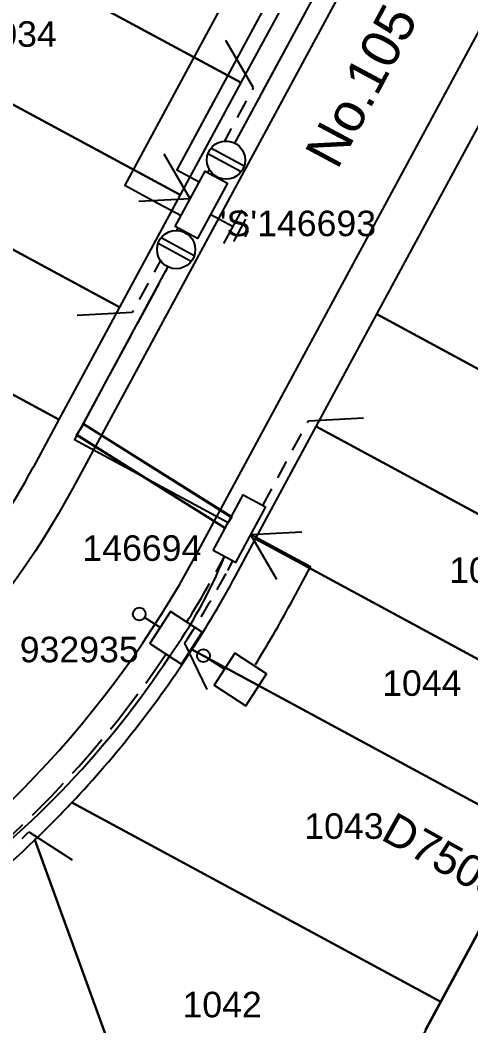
# Model space of a CAD drawing. Header units: metres. Extents: x 303507 to 304452, y 6274483 to 6275961.
# Drawn here: x 303860.4 to 303895.7, y 6274966.2 to 6275045 of the extents above; entities that cross this region are included whole.
import ezdxf
from ezdxf.enums import TextEntityAlignment as Align

# ---------------------------------------------------------------- set-up
doc = ezdxf.new("R2010")
doc.units = ezdxf.units.M
doc.header["$LTSCALE"] = 0.7
for name, pattern in [('A', [0]), ('Dash', [5, 3, -2]), ('IE Trench LV', [6.5, 5, -1.5])]:
    doc.linetypes.add(name, pattern=pattern)
doc.layers.get('0').update_dxf_attribs({"color": 6})
for name, color, linetype in [('_User Miscellaneous11', 7, 'Continuous'), ('_User Miscellaneous4', 7, 'Continuous'), ('_User Miscellaneous7', 150, 'Continuous'), ('_User Miscellaneous8', 7, 'Continuous'), ('_User Miscellaneous9', 8, 'Continuous'), ('Cadastre Developer_SP_NEW', 4, 'Continuous'), ('Cadastre Roads_SP_NEW', 8, 'Continuous'), ('Duct_SP_NEW', 2, 'Continuous'), ('Equip_HV_NEW', 2, 'Continuous'), ('Equip_LV_NEW', 5, 'Continuous'), ('Mains_LV_NEW_R6', 2, 'Continuous'), ('Mains_LV_NEW_T84', 2, 'Continuous'), ('Services_SP_NEW_UG', 2, 'Continuous'), ('SupportsUG_SP_LV_NEW', 2, 'Continuous'), ('SupportsUG_SP_LV_SL_NEW', 2, 'Continuous'), ('Trench_SP_NEW', 2, 'Continuous')]:
    doc.layers.add(name, color=color, linetype=linetype)
doc.layers.add('_User Miscellaneous5', color=7, linetype='Continuous', lineweight=35)
doc.styles.add('ARIAL', font='arial.ttf', dxfattribs={"height": 2})
doc.styles.add('POLE_LABEL', font='arial.ttf')
doc.styles.add('SL_LABEL', font='arial.ttf')
doc.styles.get("Standard").update_dxf_attribs({"font": 'arial.ttf'})
doc.styles.add('style1', font='iso3098b.shx')
doc.styles.add('SWG_LABEL', font='arial.ttf')
doc.styles.add('SWITCH_LABEL', font='arial.ttf', dxfattribs={"height": 2.5})
doc.linetypes.add('Cable New UG', pattern='A,8,-1,["x",style1,S=3.5,R=0,X=0.35,Y=-1],-3.5', length=12.5)
doc.linetypes.add('Cable Z', pattern='A,8,-1,["Z",Standard,S=2.5,R=0,X=0.35,Y=-1.25],-3.5', length=12.5)

# ---------------------------------------------------------------- blocks, each defined once
blk = doc.blocks.new('*U106')
at = {"layer": '_User Miscellaneous7', "lineweight": -3}
blk.add_lwpolyline([(0, -3.03), (0, -1.58)], dxfattribs=at)
blk.add_lwpolyline([(-1.485, -6), (1.485, -6), (1.485, -3.03), (-1.485, -3.03)], close=True, dxfattribs=at)
blk.add_circle((0, -1.08), 0.5, dxfattribs=at)
at = {"layer": '_User Miscellaneous8', "color": 2, "lineweight": -3}
blk.add_lwpolyline([(-1.485, 0), (1.485, 0), (1.485, 2.97), (-1.485, 2.97)], close=True, dxfattribs=at)
at = {"style": 'POLE_LABEL', "flags": 9}
blk.add_attdef('STRUCTURE_PLANT_NUMBER', text='', height=0.2, dxfattribs=at).set_placement((1.641, 1.727), align=Align.MIDDLE_LEFT)
for tag, flags, p in [('STREET_CODE', 9, (1.641, 1.485)), ('OWNED_BY', 9, (1.641, 1.085)), ('OPERATED_BY', 9, (1.641, 0.885)), ('COLUMN_TYPE', 9, (1.641, 1.285)), ('STATE', 9, (1.641, 0.485)), ('USAGE', 9, (1.641, 0.285)), ('MAINTAINED_BY', 9, (1.641, 0.685)), ('LEGEND', 9, (1.641, 0.085)), ('SUBURB', 9, (1.641, -0.315)), ('STREETNAME', 9, (1.641, -0.515)), ('PARENT', 9, (1.641, -0.115)), ('LOCATION', 9, (1.641, -0.715)), ('Z', 1, (1.641, -1.315)), ('NOTES', 9, (1.641, -0.915)), ('LABEL_ALIGNMENT', 9, (1.641, -1.115))]:
    blk.add_attdef(tag, text='', height=0.2, dxfattribs=dict(flags=flags)).set_placement(p, align=Align.MIDDLE_LEFT)
at = {"layer": '_User Miscellaneous5', "style": 'ARIAL', "flags": 8}
blk.add_attdef('ASSET_NUM', text='', height=2, dxfattribs=at).set_placement((2, 3.485), align=Align.MIDDLE_LEFT)
blk = doc.blocks.new('*U66')
at = {"layer": '_User Miscellaneous8', "color": 2}
blk.add_line((0, 0), (0, 1.45), dxfattribs=at)
blk.add_circle((0, 1.95), 0.5, dxfattribs=at)
for tag, p, flags in [('Z', (0, 0), 1), ('OPERATED_BY', (0, -9.607), 9)]:
    blk.add_attdef(tag, p, '', height=0.2, dxfattribs=dict(flags=flags))
at = {"style": 'SL_LABEL', "flags": 9}
blk.add_attdef('STREET_CODE', text='', height=0.2, dxfattribs=at).set_placement((0, -0.2), align=Align.MIDDLE_LEFT)
at = {"flags": 9}
for tag, p in [('CONSTRUCTED_VOLTAGE', (0, -0.4)), ('CONTROL_TYPE', (0, -0.6)), ('LANTERN_PURPOSE', (0, -0.8)), ('OPERATING_VOLTAGE', (0, -1.4)), ('ORIENTATION', (0, -1.6)), ('LANTERN_TYPE', (0, -1)), ('NO_PHASES', (0, -1.2)), ('OWNED_BY', (0, -1.8)), ('STATE', (0, -2)), ('CEXIST', (0, -2.4)), ('USAGE', (0, -2.2)), ('CNEW', (0, -2.6)), ('CNUMBER', (0, -2.8)), ('CREMOVE', (0, -3)), ('CREPLACE', (0, -3.2)), ('LKINGHEIGHT', (0, -3.4)), ('LBRACKET', (0, -3.6)), ('LBRACKETVOCAB', (0, -3.8)), ('LCATEGORY', (0, -4)), ('LCHARGE1', (0, -4.2)), ('LCHARGE1PERCENT', (0, -4.4)), ('LCHARGE2', (0, -4.6)), ('LCHARGE2PERCENT', (0, -4.8)), ('LCHARGE3', (0, -5)), ('LCHARGE3PERCENT', (0, -5.2)), ('LEXIST', (0, -5.4)), ('LLAMP', (0, -5.6)), ('LLAMPVOCAB', (0, -5.8)), ('LMAST', (0, -6)), ('LMASTVOCAB', (0, -6.2)), ('LNEW', (0, -6.4)), ('LANTNUMBER', (0, -6.6)), ('LOUTREACH', (0, -7)), ('LOUTREACHVOCAB', (0, -7.2)), ('LRATECODE', (0, -7.4)), ('LREMOVE', (0, -7.6)), ('LREPLACE', (0, -7.8)), ('SUBURB', (0, -8.6)), ('LTYPE', (0, -8)), ('LTYPEVOCAB', (0, -8.2)), ('LEGEND', (0, -8.4)), ('STREETNAME', (0, -8.8)), ('LOCATION', (0, -9)), ('NOTES', (0, -9.2)), ('MAINTAINED_BY', (0, -9.863))]:
    blk.add_attdef(tag, text='', height=0.2, dxfattribs=at).set_placement(p, align=Align.MIDDLE_LEFT)
blk = doc.blocks.new('*U86')
at = {"lineweight": -3}
blk.add_lwpolyline([(-2.475, 2.49), (2.475, 2.49), (2.475, 0.51), (-2.475, 0.51)], close=True, dxfattribs=at)
for tag, flags, p in [('STREET_CODE', 9, (1.5, 3.5)), ('OWNED_BY', 9, (1.5, 3.3)), ('OPERATED_BY', 9, (1.5, 3.1)), ('STATE', 9, (1.5, 2.7)), ('SUPPORT_TYPE', 9, (1.5, 2.5)), ('USAGE', 9, (1.5, 2.3)), ('MAINTAINED_BY', 9, (1.5, 2.9)), ('SUBURB', 9, (1.5, 1.7)), ('STREETNAME', 9, (1.5, 1.5)), ('LEGEND', 9, (1.5, 2.1)), ('PARENT', 9, (1.5, 1.9)), ('Z', 1, (1.5, 0.9)), ('LOCATION', 9, (1.5, 1.3)), ('NOTES', 9, (1.5, 1.1))]:
    blk.add_attdef(tag, text='', height=0.2, dxfattribs=dict(flags=flags)).set_placement(p, align=Align.MIDDLE_LEFT)
at = {"layer": '_User Miscellaneous4', "style": 'ARIAL', "flags": 8}
blk.add_attdef('ASSET_NUM', text='', height=2, dxfattribs=at).set_placement((2, 5.5), align=Align.MIDDLE_LEFT)
blk = doc.blocks.new('A$C1B2C29DD')
at = {"layer": 'Services_SP_NEW_UG', "color": 2, "flags": 128}
for points in [[(0, 0), (-2.1, 3.444)], [(0, 0), (2.1, 3.444)]]:
    blk.add_lwpolyline(points, dxfattribs=at)
blk = doc.blocks.new('*U72')
at = {"layer": 'Services_SP_NEW_UG', "color": 2, "flags": 128}
blk.add_lwpolyline([(-9.998, -0.75), (-12.244, 2.934)], dxfattribs=at)
at = {"layer": 'Services_SP_NEW_UG', "color": 2, "linetype": 'Dash', "ltscale": 0.7, "flags": 128}
blk.add_lwpolyline([(-2.473, -0.75), (-9.998, -0.75)], dxfattribs=at)
blk = doc.blocks.new('*U91')
at = {"layer": 'Services_SP_NEW_UG', "color": 2, "flags": 128}
blk.add_lwpolyline([(-10, -0.75), (-12.247, 2.934)], dxfattribs=at)
at = {"layer": 'Services_SP_NEW_UG', "color": 2, "linetype": 'Dash', "ltscale": 0.7, "flags": 128}
blk.add_lwpolyline([(-2.473, -0.75), (-10, -0.75)], dxfattribs=at)
blk = doc.blocks.new('*U78')
at = {"layer": 'Services_SP_NEW_UG', "color": 2, "flags": 128}
blk.add_lwpolyline([(10, -0.75), (12.247, 2.934)], dxfattribs=at)
at = {"layer": 'Services_SP_NEW_UG', "color": 2, "linetype": 'Dash', "ltscale": 0.7, "flags": 128}
blk.add_lwpolyline([(2.473, -0.75), (10, -0.75)], dxfattribs=at)
blk = doc.blocks.new('*U144')
blk.add_wipeout([(-1.056, -0.443), (-1.18, -0.584), (-1.286, -0.739), (-1.371, -0.906), (-1.435, -1.083), (-1.476, -1.266), (-1.493, -1.453), (-1.487, -1.64), (-1.458, -1.826), (-1.406, -2.006), (-1.331, -2.178), (-1.236, -2.339), (-1.121, -2.488), (-0.988, -2.62), (-0.84, -2.735), (-0.679, -2.831), (-0.506, -2.906), (-0.326, -2.958), (-0.141, -2.987), (0.047, -2.993), (0.233, -2.976), (0.416, -2.935), (0.593, -2.871), (0.76, -2.786), (0.915, -2.681), (1.056, -2.557), (1.18, -2.416), (1.286, -2.261), (1.371, -2.094), (1.435, -1.917), (1.476, -1.734), (1.493, -1.547), (1.487, -1.36), (1.458, -1.174), (1.406, -0.994), (1.331, -0.822), (1.236, -0.661), (1.121, -0.512), (0.988, -0.38), (0.84, -0.265), (0.679, -0.169), (0.506, -0.094), (0.326, -0.042), (0.141, -0.013), (-0.047, -0.007), (-0.233, -0.024), (-0.416, -0.065), (-0.593, -0.129), (-0.76, -0.214), (-0.915, -0.319)])
for p, q in [((-1.479, -1.25), (1.479, -1.25)), ((-1.479, -1.75), (1.479, -1.75))]:
    blk.add_line(p, q)
blk.add_circle((0, -1.5), 1.5)
for tag, flags, p in [('ACTUAL_STATUS', 9, (1.5, 0)), ('OPERATING_VOLTAGE', 9, (1.5, -0.6)), ('ORIENTATION', 9, (1.5, -0.8)), ('CONSTRUCTED_VOLTAGE', 9, (1.5, -0.2)), ('NO_PHASES', 9, (1.5, -0.4)), ('STATE', 9, (1.5, -1)), ('SWITCH_TYPE', 9, (1.5, -1.2)), ('USAGE', 9, (1.5, -1.4)), ('NOTES', 9, (1.5, -1.6)), ('OWNED_BY', 9, (1.5, -1.8)), ('OPERATED_BY', 9, (1.5, -2)), ('MAINTAINED_BY', 9, (1.5, -2.2)), ('NUMBER_OF_PHASES', 9, (1.5, -2.4)), ('TYPE', 9, (1.5, -2.6)), ('Z', 1, (1.5, -2.8))]:
    blk.add_attdef(tag, text='', height=0.2, dxfattribs=dict(flags=flags)).set_placement(p, align=Align.MIDDLE_LEFT)
blk = doc.blocks.new('Earth')
for p, q in [((0, -2.044), (0, 0)), ((-1.5, -2.044), (1.5, -2.044)), ((-1, -2.644), (1, -2.644)), ((-0.25, -3.244), (0.25, -3.244))]:
    blk.add_line(p, q)
blk = doc.blocks.new('SWG_SIE_SU_NEW')
blk.add_line((5.808, 0.79), (1.594, 1.938))
at = {"linetype": 'A', "lineweight": 0}
for p, q in [((7.981, 0.347), (7.98, -0.368)), ((8.18, -0.584), (8.181, 0.562)), ((8.381, 0.659), (8.379, -0.682)), ((8.579, -0.712), (8.581, 0.688)), ((8.781, 0.659), (8.779, -0.683)), ((8.98, -0.588), (8.981, 0.564)), ((9.181, 0.351), (9.18, -0.376))]:
    blk.add_line(p, q, dxfattribs=at)
at = {"linetype": 'Dash', "ltscale": 0.5}
blk.add_lwpolyline([(3.701, 1.364), (3.701, 4.733), (7.222, 4.733)], dxfattribs=at)
for points in [[(1.798, -0.802, 1), (1.802, 0.798, 1)], [(5.798, -0.81, 1), (5.802, 0.79, 1)]]:
    blk.add_lwpolyline(points, format="xyb", close=True)
for points in [[(1, 0), (0, 0)], [(6.6, -0.012), (10.1, -0.012)]]:
    blk.add_lwpolyline(points)
at = {"linetype": 'A', "lineweight": 0}
blk.add_circle((8.582, -0.012), 0.7, dxfattribs=at)
at = {"style": 'SWG_LABEL', "flags": 8}
blk.add_attdef('ASSET_NUM', text='', height=2, rotation=179.95437, dxfattribs=at).set_placement((-2.4, 0.012), align=Align.MIDDLE_LEFT)
at = {"flags": 1}
blk.add_attdef('Z', (0, 0), '', height=0.2, dxfattribs=at)
at = {"style": 'SWITCH_LABEL', "flags": 9}
blk.add_attdef('STREET_CODE', text='', height=0.2, dxfattribs=at).set_placement((0, 0), align=Align.MIDDLE_LEFT)
at = {"flags": 9}
for tag, p in [('ORIENTATION', (0, -0.2)), ('SUBURB', (0, -0.8)), ('USAGE', (0, -0.6)), ('PARENT', (0, -0.4)), ('OWNED_BY', (-0.003, -1.619)), ('STREETNAME', (0, -1)), ('LOCATION', (0, -1.2)), ('NOTES', (0, -1.4)), ('OPERATED_BY', (-0.009, -1.841)), ('MAINTAINED_BY', (-0.011, -2.048))]:
    blk.add_attdef(tag, text='', height=0.2, dxfattribs=at).set_placement(p, align=Align.MIDDLE_LEFT)

msp = doc.modelspace()

# ---------------------------------------------------------------- linework, layer by layer
at = {"layer": '_User Miscellaneous11'}
for p, q in [((303864.855, 6275012.516), (303865.11, 6275012.922)), ((303865.366, 6275013.328), (303865.11, 6275012.922)), ((303865.366, 6275013.328), (303876.979, 6275006.026)), ((303864.855, 6275012.516), (303876.468, 6275005.213)), ((303876.468, 6275005.213), (303876.723, 6275005.62)), ((303876.979, 6275006.026), (303876.723, 6275005.62))]:
    msp.add_line(p, q, dxfattribs=at)
at = {"layer": '_User Miscellaneous9', "flags": 128}
for points in [[(303881.843, 6275063.539), (303884.935, 6275061.868, -0.414214), (303887.968, 6275051.705), (303864.527, 6275008.322, -0.134072), (303839.252, 6274981.831), (303818.432, 6274969.286)], [(303838.649, 6274968.626), (303844.929, 6274972.41, 0.134073), (303874.205, 6275003.093), (303897.646, 6275046.475, -0.414214), (303907.809, 6275049.509), (303953.558, 6275024.789, -0.414214), (303956.591, 6275014.626), (303933.324, 6274971.563, 0.009462), (303929.757, 6274964.653), (303920.306, 6274945.458, -0.163347), (303893.191, 6274918.123, -0.163347)]]:
    msp.add_lwpolyline(points, format="xyb", dxfattribs=at)
at = {"layer": 'Cadastre Developer_SP_NEW'}
for p, q in [((303877.71, 6275040.083), (303851.326, 6275054.339)), ((303851.326, 6275054.339), (303877.71, 6275040.083)), ((303872.957, 6275031.285), (303846.573, 6275045.541)), ((303846.573, 6275045.541), (303872.957, 6275031.285)), ((303868.203, 6275022.487), (303841.819, 6275036.743)), ((303841.819, 6275036.743), (303868.203, 6275022.487)), ((303863.449, 6275013.69), (303837.065, 6275027.945)), ((303837.065, 6275027.945), (303863.449, 6275013.69)), ((303888.365, 6275021.937), (303914.759, 6275007.676)), ((303903.762, 6275013.618), (303888.365, 6275021.937)), ((303883.612, 6275013.139), (303910.005, 6274998.878)), ((303910.005, 6274998.878), (303883.612, 6275013.139)), ((303878.858, 6275004.341), (303905.252, 6274990.08)), ((303905.252, 6274990.08), (303878.858, 6275004.341)), ((303873.87, 6274995.67), (303900.498, 6274981.283)), ((303900.498, 6274981.283), (303873.87, 6274995.67)), ((303864.468, 6274983.701), (303893.367, 6274968.086)), ((303893.367, 6274968.086), (303864.468, 6274983.701)), ((303900.498, 6274981.283), (303893.367, 6274968.086)), ((303861.551, 6274980.76), (303873.727, 6274947.321)), ((303873.727, 6274947.321), (303861.551, 6274980.76)), ((303892.179, 6274965.886), (303896.933, 6274974.684)), ((303893.367, 6274968.086), (303884.182, 6274951.086))]:
    msp.add_line(p, q, dxfattribs=at)
at = {"layer": 'Cadastre Roads_SP_NEW', "color": 4}
for p, q in [((303877.71, 6275040.083), (303872.957, 6275031.285)), ((303872.957, 6275031.285), (303868.203, 6275022.487)), ((303868.203, 6275022.487), (303863.449, 6275013.69)), ((303883.612, 6275013.139), (303888.365, 6275021.937)), ((303863.449, 6275013.69), (303861.448, 6275009.985)), ((303878.858, 6275004.341), (303883.612, 6275013.139)), ((303877.284, 6275001.429), (303878.858, 6275004.341))]:
    msp.add_line(p, q, dxfattribs=at)
for radius, start, end in [(66, 322.20763, 331.61667), (84, 327.04907, 331.61667), (84, 316.65299, 327.04907), (84, 313.8277, 316.65299), (84, 306.5556, 313.8277)]:
    msp.add_arc((303803.382, 6275041.36), radius, start, end, dxfattribs=at)
at = {"layer": 'Duct_SP_NEW'}
for p, q in [((303864.833, 6275012.482), (303865.11, 6275012.922)), ((303865.387, 6275013.362), (303865.11, 6275012.922)), ((303877, 6275006.06), (303865.387, 6275013.362)), ((303876.446, 6275005.179), (303864.833, 6275012.482)), ((303876.446, 6275005.179), (303876.723, 6275005.62)), ((303877, 6275006.06), (303876.723, 6275005.62))]:
    msp.add_line(p, q, dxfattribs=at)
at = {"layer": 'Mains_LV_NEW_R6', "color": 2, "linetype": 'Cable Z', "flags": 128}
for points in [[(303879.591, 6275052.384), (303868.612, 6275032.042), (303870.807, 6275030.858)], [(303870.816, 6275030.853), (303873.021, 6275029.663)]]:
    msp.add_lwpolyline(points, dxfattribs=at)
msp.add_lwpolyline([(303878.844, 6274994.51, 0.015431), (303881.585, 6274999.233), (303883.158, 6275002.147), (303878.466, 6275004.679)], format="xyb", dxfattribs=at)
at = {"layer": 'Mains_LV_NEW_T84', "color": 2, "linetype": 'Cable New UG', "flags": 128}
for points in [[(303815.911, 6275054.971), (303815.06, 6275053.394), (303817.589, 6275052.008), (303835.035, 6275083.425), (303838.872, 6275084.572), (303859.241, 6275073.578), (303883.965, 6275060.233), (303885.131, 6275056.333), (303872.677, 6275033.257), (303874.446, 6275032.303)], [(303955.793, 6275016.714), (303957.002, 6275018.954), (303955.124, 6275025.235), (303886.484, 6275062.283), (303888.362, 6275056.001), (303875.78, 6275032.691)], [(303873.429, 6275028.335), (303864.678, 6275012.122), (303876.723, 6275005.62)]]:
    msp.add_lwpolyline(points, dxfattribs=at)
msp.add_lwpolyline([(303854.576, 6274976.648, 0.08805), (303872.136, 6274995.187, 0.059684), (303876.419, 6275002.971), (303876.419, 6275002.971)], format="xyb", dxfattribs=at)
at = {"layer": 'Services_SP_NEW_UG', "color": 2, "linetype": 'Dash', "ltscale": 0.7}
for points in [[(303873.3, 6274996.171, 0.019933), (303876.682, 6275001.88), (303877.079, 6275002.615)], [(303855.002, 6274976.075, 0.024302), (303861.099, 6274981.389)]]:
    msp.add_lwpolyline(points, format="xyb", dxfattribs=at)
at = {"layer": 'Services_SP_NEW_UG', "color": 2, "flags": 128}
for points in [[(303873.3, 6274996.171), (303875.05, 6274992.537)], [(303861.099, 6274981.389), (303864.485, 6274979.197)]]:
    msp.add_lwpolyline(points, dxfattribs=at)
at = {"layer": 'Trench_SP_NEW', "linetype": 'IE Trench LV', "flags": 128}
for points in [[(303884.88, 6275058.643), (303886.627, 6275052.788), (303875.78, 6275032.691)], [(303873.429, 6275028.335), (303864.864, 6275012.465)], [(303879.053, 6275007.174), (303879.077, 6275007.218)]]:
    msp.add_lwpolyline(points, dxfattribs=at)
for points in [[(303873.467, 6274997.833, 0.015431), (303876.022, 6275002.236), (303876.419, 6275002.971)], [(303854.554, 6274976.678, 0.077573), (303871.853, 6274995.34, 0.077573)]]:
    msp.add_lwpolyline(points, format="xyb", dxfattribs=at)

# ---------------------------------------------------------------- block references
at = {"layer": 'Equip_HV_NEW', "linetype": 'Continuous'}
ref = msp.add_blockref('SWG_SIE_SU_NEW', (303900.672, 6274975.071), dxfattribs=dict(at, rotation=332.0602807116223))
ref.add_attrib('ASSET_NUM', 'D7503', dxfattribs={"layer": '0', "height": 2.5, "rotation": 331, "style": 'SWG_LABEL'}).set_placement((303889.178, 6274981.94), align=Align.MIDDLE_LEFT)
at = {"layer": 'Services_SP_NEW_UG'}
for name, p, rotation in [('*U78', (303873.284, 6275031.225), 61.64266052409709), ('*U72', (303873.283, 6275031.223), 61.64266052401286), ('*U91', (303878.914, 6275004.437), 241.6426605156611)]:
    msp.add_blockref(name, p, dxfattribs=dict(at, rotation=rotation))
at = {"layer": 'Services_SP_NEW_UG', "color": 2}
for p, rotation in [((303873.733, 6275030.983), 61.6426605087764), ((303878.466, 6275004.679), 241.6426605118824)]:
    msp.add_blockref('A$C1B2C29DD', p, dxfattribs=dict(at, rotation=rotation))
at = {"layer": 'SupportsUG_SP_LV_NEW'}
ref = msp.add_blockref('*U86', (303878.914, 6275004.437), dxfattribs=dict(at, rotation=61.64266051946367))
ref.add_attrib('ASSET_NUM_001', '146694', (303865.286, 6275002.624), dxfattribs={"layer": '_User Miscellaneous4', "height": 2, "style": 'ARIAL'})
at = {"layer": 'SupportsUG_SP_LV_SL_NEW', "ltscale": 0.5}
ref = msp.add_blockref('*U106', (303873.87, 6274995.784), dxfattribs=dict(at, rotation=57.07506544199274))
ref.add_attrib('ASSET_NUM_001', '932935', (303860.379, 6274994.679), dxfattribs={"layer": '_User Miscellaneous5', "height": 2, "style": 'ARIAL'})
at = {"layer": 'SupportsUG_SP_LV_SL_NEW', "ltscale": 0.5, "rotation": 57.07506544199274}
msp.add_blockref('*U66', (303871.377, 6274997.398), dxfattribs=at)

# ---------------------------------------------------------------- texts
at = {"layer": 'Cadastre Developer_SP_NEW', "style": 'ARIAL'}
for s, p in [('1034', (303860.172, 6275042.892)), ('1045', (303897.135, 6275000.896)), ('1044', (303891.886, 6274992.051)), ('1043', (303885.784, 6274980.849)), ('1042', (303876.238, 6274966.87))]:
    msp.add_text(s, height=2, dxfattribs=at).set_placement(p, align=Align.CENTER)

# ---------------------------------------------------------------- next in the draw order: block references
at = {"layer": 'Equip_LV_NEW', "lineweight": 0, "rotation": 151.6426605207031}
for p in [(303875.828, 6275032.695), (303871.925, 6275025.684)]:
    msp.add_blockref('*U144', p, dxfattribs=at)

# ---------------------------------------------------------------- next in the draw order: texts
at = {"layer": 'Cadastre Roads_SP_NEW', "color": 3, "insert": (303885.303, 6275033.162), "char_height": 3, "attachment_point": 7, "rotation": 61.80901, "style": 'ARIAL', "bg_fill": 3, "box_fill_scale": 1.1, "bg_fill_color": 256, "bg_fill_transparency": 3940232}
msp.add_mtext('No.105', dxfattribs=at)

# ---------------------------------------------------------------- next in the draw order: linework, layer by layer
at = {"layer": 'Cadastre Roads_SP_NEW', "color": 4}
for p, q in [((303884.889, 6275053.368), (303877.71, 6275040.083)), ((303888.365, 6275021.937), (303900.725, 6275044.812))]:
    msp.add_line(p, q, dxfattribs=at)

# ---------------------------------------------------------------- next in the draw order: block references
at = {"layer": 'Equip_LV_NEW', "lineweight": 0, "rotation": 61.63595795518763}
msp.add_blockref('Earth', (303875.297, 6275029.765), dxfattribs=at)
at = {"layer": 'SupportsUG_SP_LV_NEW'}
ref = msp.add_blockref('*U86', (303873.284, 6275031.225), dxfattribs=dict(at, rotation=241.6426605146463))
ref.add_attrib('ASSET_NUM_001', "'S'146693", (303876.05, 6275028.056), dxfattribs={"layer": '_User Miscellaneous4', "height": 2, "style": 'ARIAL'})

doc.saveas('drawing.dxf')
